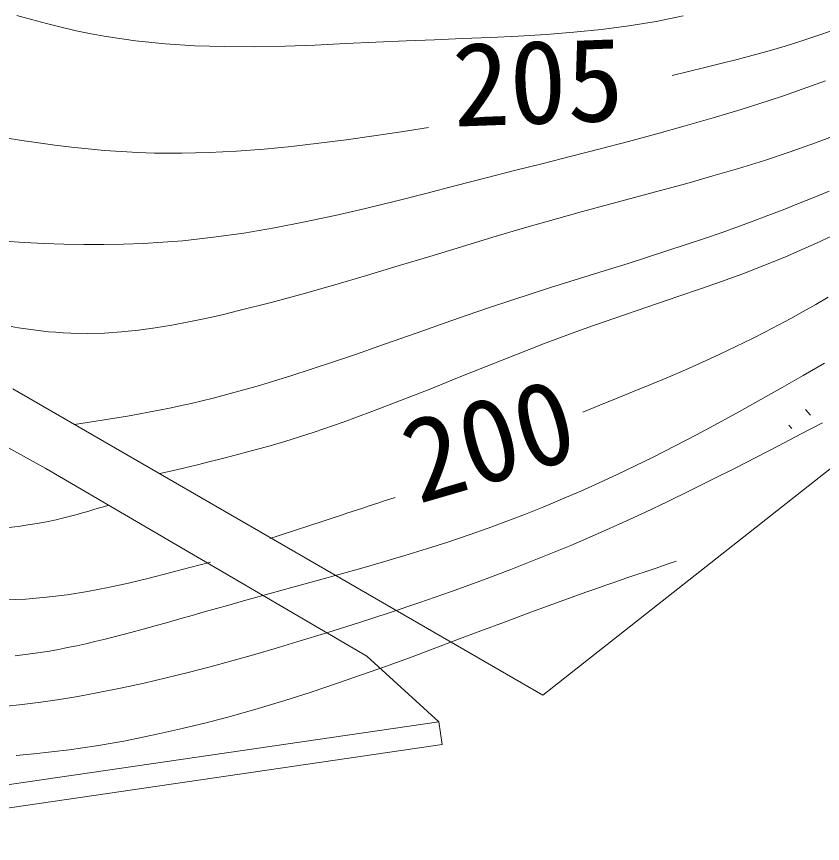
# Model space of a CAD drawing. Units: millimetres, scale not verified. Extents: x 40000 to 680000, y 20000 to 380000.
# Drawn here: x 448328 to 465958, y 317065 to 335156 of the extents above; entities that cross this region are included whole.
import ezdxf
from ezdxf.enums import TextEntityAlignment as Align

# ---------------------------------------------------------------- set-up
doc = ezdxf.new("R2010")
doc.units = ezdxf.units.MM
doc.header["$LTSCALE"] = 1000
doc.layers.add('M-BGD', color=7, linetype='Continuous', lineweight=13)
doc.styles.add('ＭＳ ゴシック', font='')
doc.styles.get('ＭＳ ゴシック').set_extended_font_data('MS Gothic')

msp = doc.modelspace()

# ---------------------------------------------------------------- linework, layer by layer
at = {"layer": 'M-BGD'}
for p, q in [((448333, 335178), (448657, 335089)), ((448657, 335089), (448981, 335003)), ((459839, 320307), (478655, 335141)), ((462320, 335051), (462912, 335172)), ((448981, 335003), (449306, 334922)), ((449306, 334922), (449631, 334847)), ((460519, 334813), (461123, 334875)), ((461123, 334875), (461723, 334953)), ((461723, 334953), (462320, 335051)), ((449631, 334847), (449958, 334778)), ((449958, 334778), (450285, 334718)), ((450285, 334718), (450929, 334623)), ((458080, 334673), (458693, 334698)), ((458693, 334698), (459304, 334728)), ((459304, 334728), (459912, 334765)), ((459912, 334765), (460519, 334813)), ((465487, 334618), (465832, 334731)), ((465832, 334731), (466174, 334851)), ((450929, 334623), (451578, 334557)), ((451578, 334557), (452229, 334517)), ((452229, 334517), (452884, 334498)), ((454202, 334510), (454863, 334533)), ((454863, 334533), (455526, 334563)), ((455526, 334563), (456189, 334594)), ((456189, 334594), (456852, 334625)), ((456852, 334625), (457467, 334650)), ((457467, 334650), (458080, 334673)), ((465140, 334511), (465487, 334618)), ((452884, 334498), (453542, 334497)), ((453542, 334497), (454202, 334510)), ((464441, 334312), (464791, 334409)), ((464791, 334409), (465140, 334511)), ((463736, 334128), (464089, 334218)), ((464089, 334218), (464441, 334312)), ((463027, 333953), (463382, 334040)), ((463382, 334040), (463736, 334128)), ((462673, 333868), (463027, 333953)), ((465411, 333529), (465720, 333637)), ((465720, 333637), (466027, 333747)), ((465102, 333424), (465411, 333529)), ((464181, 333126), (464792, 333321)), ((464792, 333321), (465102, 333424)), ((463568, 332940), (464181, 333126)), ((462952, 332762), (463568, 332940)), ((456740, 332635), (457339, 332726)), ((462334, 332591), (462952, 332762)), ((455541, 332462), (456140, 332547)), ((456140, 332547), (456740, 332635)), ((461714, 332424), (462334, 332591)), ((465805, 332390), (466175, 332529)), ((448084, 332501), (448445, 332445)), ((448445, 332445), (448806, 332392)), ((448806, 332392), (449168, 332344)), ((449168, 332344), (449530, 332300)), ((454342, 332315), (454941, 332385)), ((454941, 332385), (455541, 332462)), ((461093, 332262), (461714, 332424)), ((465249, 332194), (465805, 332390)), ((449530, 332300), (449892, 332262)), ((449892, 332262), (450255, 332229)), ((450255, 332229), (450617, 332202)), ((450617, 332202), (450980, 332182)), ((450980, 332182), (451343, 332169)), ((451343, 332169), (451943, 332165)), ((451943, 332165), (452543, 332179)), ((452543, 332179), (453142, 332210)), ((453142, 332210), (453742, 332256)), ((453742, 332256), (454342, 332315)), ((460471, 332102), (461093, 332262)), ((464688, 332009), (465249, 332194)), ((459848, 331944), (460471, 332102)), ((464124, 331834), (464688, 332009)), ((459224, 331786), (459848, 331944)), ((463558, 331668), (464124, 331834)), ((457941, 331457), (458600, 331626)), ((458600, 331626), (459224, 331786)), ((462988, 331507), (463558, 331668)), ((457281, 331287), (457941, 331457)), ((462418, 331351), (462988, 331507)), ((456621, 331120), (457281, 331287)), ((461847, 331197), (462418, 331351)), ((466105, 331337), (465770, 331199)), ((455960, 330958), (456621, 331120)), ((461276, 331044), (461847, 331197)), ((465770, 331199), (465434, 331064)), ((455298, 330805), (455960, 330958)), ((460705, 330889), (461276, 331044)), ((465098, 330931), (464760, 330801)), ((465434, 331064), (465098, 330931)), ((454635, 330662), (455298, 330805)), ((459441, 330532), (460136, 330732)), ((460136, 330732), (460705, 330889)), ((464760, 330801), (464421, 330674)), ((439297, 330586), (448965, 325272)), ((453303, 330420), (453970, 330533)), ((453970, 330533), (454635, 330662)), ((458749, 330328), (459441, 330532)), ((464081, 330550), (463740, 330428)), ((464421, 330674), (464081, 330550)), ((452634, 330326), (453303, 330420)), ((463740, 330428), (463398, 330309)), ((465828, 330199), (466173, 330359)), ((448061, 330240), (448496, 330214)), ((448496, 330214), (448931, 330193)), ((448931, 330193), (449365, 330178)), ((449365, 330178), (449800, 330171)), ((449800, 330171), (450234, 330170)), ((450234, 330170), (450667, 330178)), ((450667, 330178), (451100, 330194)), ((451100, 330194), (451531, 330219)), ((451531, 330219), (451962, 330253)), ((451962, 330253), (452634, 330326)), ((458058, 330119), (458749, 330328)), ((463398, 330309), (462977, 330167)), ((465480, 330043), (465828, 330199)), ((457368, 329909), (458058, 330119)), ((462554, 330028), (462130, 329891)), ((462977, 330167), (462554, 330028)), ((465131, 329893), (465480, 330043)), ((456678, 329700), (457368, 329909)), ((462130, 329891), (461705, 329757)), ((464674, 329708), (465131, 329893)), ((455986, 329492), (456678, 329700)), ((461705, 329757), (461280, 329624)), ((464214, 329531), (464674, 329708)), ((455292, 329288), (455986, 329492)), ((460855, 329491), (460430, 329358)), ((461280, 329624), (460855, 329491)), ((463751, 329361), (464214, 329531)), ((454595, 329091), (455292, 329288)), ((460430, 329358), (460006, 329225)), ((463286, 329197), (463751, 329361)), ((453895, 328901), (454595, 329091)), ((459582, 329089), (459159, 328951)), ((460006, 329225), (459582, 329089)), ((462819, 329036), (463286, 329197)), ((459159, 328951), (458672, 328788)), ((462351, 328877), (462819, 329036)), ((465812, 328859), (466085, 329016)), ((453190, 328722), (453895, 328901)), ((458672, 328788), (458187, 328621)), ((461882, 328719), (462351, 328877)), ((465538, 328704), (465812, 328859)), ((452095, 328475), (452461, 328552)), ((452461, 328552), (452826, 328634)), ((452826, 328634), (453190, 328722)), ((458187, 328621), (457703, 328452)), ((460947, 328397), (461414, 328559)), ((461414, 328559), (461882, 328719)), ((464986, 328402), (465263, 328552)), ((465263, 328552), (465538, 328704)), ((448207, 328377), (448370, 328349)), ((451361, 328345), (451728, 328405)), ((451728, 328405), (452095, 328475)), ((457703, 328452), (457219, 328282)), ((460482, 328231), (460947, 328397)), ((464708, 328256), (464986, 328402)), ((448370, 328349), (448533, 328324)), ((448533, 328324), (448696, 328301)), ((448696, 328301), (448860, 328280)), ((448860, 328280), (449023, 328262)), ((449023, 328262), (449187, 328248)), ((449187, 328248), (449351, 328236)), ((449351, 328236), (449515, 328228)), ((449515, 328228), (449884, 328222)), ((449884, 328222), (450254, 328232)), ((450254, 328232), (450623, 328257)), ((450623, 328257), (450992, 328295)), ((450992, 328295), (451361, 328345)), ((457219, 328282), (456735, 328112)), ((459852, 327995), (460482, 328231)), ((464428, 328113), (464708, 328256)), ((456735, 328112), (456251, 327942)), ((464065, 327934), (464428, 328113)), ((456251, 327942), (455767, 327773)), ((459225, 327751), (459852, 327995)), ((463700, 327762), (464065, 327934)), ((455767, 327773), (455281, 327608)), ((458600, 327502), (459225, 327751)), ((463332, 327593), (463700, 327762)), ((455281, 327608), (454794, 327446)), ((457976, 327251), (458600, 327502)), ((462961, 327430), (463332, 327593)), ((465999, 327574), (465537, 327306)), ((454305, 327289), (454068, 327214)), ((454794, 327446), (454305, 327289)), ((462590, 327270), (462961, 327430)), ((465537, 327306), (465074, 327040)), ((453830, 327142), (453591, 327071)), ((454068, 327214), (453830, 327142)), ((457352, 327000), (457976, 327251)), ((461842, 326958), (462216, 327113)), ((462216, 327113), (462590, 327270)), ((459839, 320307), (448248, 327014)), ((453112, 326935), (452872, 326870)), ((453352, 327002), (453112, 326935)), ((453591, 327071), (453352, 327002)), ((456727, 326753), (457352, 327000)), ((461466, 326806), (461842, 326958)), ((465074, 327040), (464610, 326776)), ((452390, 326747), (452148, 326690)), ((452631, 326807), (452390, 326747)), ((452872, 326870), (452631, 326807)), ((456100, 326512), (456727, 326753)), ((461090, 326654), (461466, 326806)), ((464610, 326776), (464144, 326516)), ((451676, 326588), (451446, 326542)), ((451905, 326636), (451676, 326588)), ((452148, 326690), (451905, 326636)), ((460714, 326503), (461090, 326654)), ((465588, 326558), (465698, 326438)), ((450524, 326379), (450293, 326342)), ((450755, 326417), (450524, 326379)), ((450986, 326457), (450755, 326417)), ((451216, 326499), (450986, 326457)), ((451446, 326542), (451216, 326499)), ((455470, 326282), (456100, 326512)), ((464144, 326516), (463675, 326260)), ((449829, 326269), (449598, 326233)), ((450061, 326305), (449829, 326269)), ((450293, 326342), (450061, 326305)), ((454836, 326063), (455470, 326282)), ((463675, 326260), (463205, 326008)), ((465219, 326220), (465287, 326147)), ((465476, 326017), (465957, 326268)), ((454197, 325861), (454836, 326063)), ((464995, 325767), (465476, 326017)), ((453926, 325781), (454197, 325861)), ((463205, 326008), (462732, 325761)), ((453382, 325630), (453655, 325704)), ((453655, 325704), (453926, 325781)), ((462732, 325761), (462255, 325519)), ((464513, 325518), (464995, 325767)), ((452561, 325419), (452835, 325488)), ((452835, 325488), (453109, 325558)), ((453109, 325558), (453382, 325630)), ((462255, 325519), (461863, 325327)), ((464030, 325271), (464513, 325518)), ((451735, 325221), (452011, 325286)), ((452011, 325286), (452286, 325352)), ((452286, 325352), (452561, 325419)), ((461863, 325327), (461468, 325138)), ((448965, 325272), (455994, 321165)), ((451460, 325156), (451735, 325221)), ((461468, 325138), (461071, 324954)), ((463547, 325027), (464030, 325271)), ((461071, 324954), (460671, 324776)), ((463061, 324786), (463547, 325027)), ((460671, 324776), (460270, 324602)), ((462574, 324548), (463061, 324786)), ((456373, 324558), (456490, 324597)), ((456490, 324597), (456608, 324635)), ((460270, 324602), (459866, 324433)), ((450000, 324363), (450115, 324397)), ((450115, 324397), (450230, 324431)), ((450230, 324431), (450345, 324466)), ((455787, 324366), (455904, 324404)), ((455904, 324404), (456021, 324443)), ((456021, 324443), (456139, 324481)), ((456139, 324481), (456256, 324520)), ((456256, 324520), (456373, 324558)), ((459866, 324433), (459460, 324270)), ((462085, 324316), (462574, 324548)), ((449307, 324176), (449423, 324204)), ((449423, 324204), (449539, 324234)), ((449539, 324234), (449654, 324265)), ((449654, 324265), (449770, 324297)), ((449770, 324297), (449885, 324330)), ((449885, 324330), (450000, 324363)), ((455279, 324199), (455435, 324250)), ((455435, 324250), (455552, 324289)), ((455552, 324289), (455670, 324327)), ((455670, 324327), (455787, 324366)), ((459460, 324270), (459053, 324113)), ((461594, 324088), (462085, 324316)), ((448363, 324003), (448571, 324033)), ((448571, 324033), (448779, 324067)), ((448779, 324067), (448985, 324105)), ((448985, 324105), (449191, 324149)), ((449191, 324149), (449307, 324176)), ((454654, 323993), (454810, 324045)), ((454810, 324045), (454966, 324096)), ((454966, 324096), (455123, 324147)), ((455123, 324147), (455279, 324199)), ((459053, 324113), (458643, 323961)), ((461100, 323867), (461594, 324088)), ((448154, 323978), (448363, 324003)), ((454028, 323788), (454185, 323839)), ((454185, 323839), (454341, 323891)), ((454341, 323891), (454497, 323942)), ((454497, 323942), (454654, 323993)), ((458643, 323961), (458231, 323816)), ((460452, 323587), (461100, 323867)), ((453872, 323737), (454028, 323788)), ((457764, 323659), (457296, 323509)), ((458231, 323816), (457764, 323659)), ((457296, 323509), (456825, 323365)), ((459800, 323318), (460452, 323587)), ((456825, 323365), (456353, 323226)), ((459143, 323059), (459800, 323318)), ((452122, 323102), (452569, 323222)), ((456353, 323226), (455880, 323090)), ((462318, 323091), (462539, 323166)), ((462539, 323166), (462759, 323240)), ((451227, 322870), (451674, 322983)), ((451674, 322983), (452122, 323102)), ((455405, 322957), (454931, 322826)), ((455880, 323090), (455405, 322957)), ((458483, 322810), (459143, 323059)), ((461659, 322867), (461878, 322942)), ((461878, 322942), (462098, 323017)), ((462098, 323017), (462318, 323091)), ((450331, 322665), (450779, 322763)), ((450779, 322763), (451227, 322870)), ((454931, 322826), (454455, 322696)), ((457819, 322569), (458483, 322810)), ((461219, 322716), (461439, 322792)), ((461439, 322792), (461659, 322867)), ((449432, 322507), (449882, 322579)), ((449882, 322579), (450331, 322665)), ((454455, 322696), (453981, 322566)), ((460781, 322562), (461000, 322639)), ((461000, 322639), (461219, 322716)), ((448077, 322396), (448530, 322413)), ((448530, 322413), (448981, 322451)), ((448981, 322451), (449432, 322507)), ((453506, 322434), (453238, 322358)), ((453981, 322566), (453506, 322434)), ((457151, 322336), (457819, 322569)), ((460040, 322296), (460562, 322484)), ((460562, 322484), (460781, 322562)), ((452970, 322282), (452702, 322205)), ((453238, 322358), (452970, 322282)), ((456481, 322110), (457151, 322336)), ((459520, 322104), (460040, 322296)), ((452167, 322053), (451899, 321977)), ((452434, 322129), (452167, 322053)), ((452702, 322205), (452434, 322129)), ((455809, 321892), (456481, 322110)), ((459000, 321909), (459520, 322104)), ((451631, 321901), (451362, 321826)), ((451899, 321977), (451631, 321901)), ((455135, 321679), (455809, 321892)), ((458481, 321714), (459000, 321909)), ((450825, 321680), (450629, 321629)), ((451094, 321753), (450825, 321680)), ((451362, 321826), (451094, 321753)), ((454458, 321473), (455135, 321679)), ((457961, 321518), (458481, 321714)), ((450236, 321528), (450039, 321481)), ((450433, 321578), (450236, 321528)), ((450629, 321629), (450433, 321578)), ((457442, 321322), (457961, 321518)), ((449246, 321311), (449047, 321275)), ((449445, 321350), (449246, 321311)), ((449644, 321391), (449445, 321350)), ((449842, 321435), (449644, 321391)), ((450039, 321481), (449842, 321435)), ((453511, 321194), (453985, 321332)), ((453985, 321332), (454458, 321473)), ((456921, 321129), (457442, 321322)), ((448574, 321204), (448300, 321173)), ((448846, 321243), (448574, 321204)), ((449047, 321275), (448846, 321243)), ((453036, 321060), (453511, 321194)), ((455994, 321165), (457563, 319727)), ((456400, 320938), (456921, 321129)), ((452560, 320930), (453036, 321060)), ((451603, 320687), (452082, 320806)), ((452082, 320806), (452560, 320930)), ((455876, 320751), (456400, 320938)), ((451123, 320575), (451603, 320687)), ((455351, 320569), (455876, 320751)), ((450157, 320372), (450641, 320470)), ((450641, 320470), (451123, 320575)), ((454775, 320377), (455351, 320569)), ((449267, 320215), (449671, 320283)), ((449671, 320283), (450157, 320372)), ((454197, 320193), (454775, 320377)), ((448047, 320060), (448454, 320103)), ((448454, 320103), (448861, 320155)), ((448861, 320155), (449267, 320215)), ((453616, 320018), (454197, 320193)), ((453032, 319853), (453616, 320018)), ((441747, 317413), (457563, 319727)), ((451857, 319555), (452446, 319698)), ((452446, 319698), (453032, 319853)), ((457635, 319232), (457563, 319727)), ((451266, 319424), (451857, 319555)), ((450672, 319306), (451266, 319424)), ((441819, 316918), (457635, 319232)), ((449478, 319116), (450076, 319203)), ((450076, 319203), (450672, 319306)), ((448322, 318992), (448708, 319027)), ((448708, 319027), (449093, 319068)), ((449093, 319068), (449478, 319116))]:
    msp.add_line(p, q, dxfattribs=at)

# ---------------------------------------------------------------- texts
at = {"layer": 'M-BGD', "style": 'ＭＳ ゴシック'}
for s, rotation, p in [('205', 2.09, (457917, 332197)), ('200', 16.245, (457271, 323962))]:
    msp.add_text(s, height=1833, rotation=rotation, dxfattribs=at).set_placement(p, align=Align.BOTTOM_LEFT)

doc.saveas('drawing.dxf')
